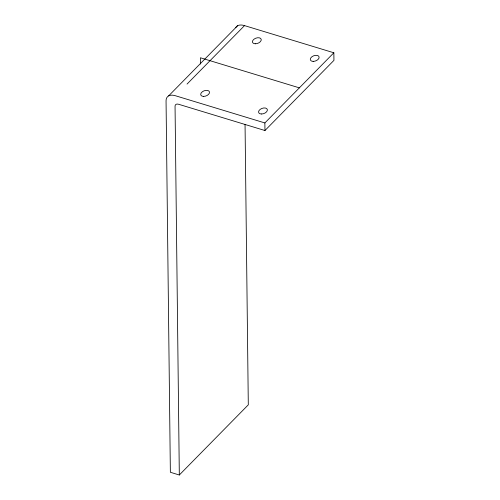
<?xml version="1.0" encoding="UTF-8"?>
<svg xmlns="http://www.w3.org/2000/svg" width="500" height="500" viewBox="0 0 500 500"><rect width="100%" height="100%" fill="white"/><g stroke="black" fill="none" stroke-linecap="round" stroke-linejoin="round"><path stroke-width="0.75" d="M168.625 95.894L237.606 25.725M187.037 84.081L244.525 25.612L333.85 52.775L333.944 60.362L264.962 130.525L178.694 104.294A7.081 3.513 44.5 0 0 175.05 106.294L179.319 475L170.362 472.275L166.056 100.975A18.413 9.131 44.5 0 1 175.544 95.775L264.869 122.938L333.85 52.775M179.319 475L248.3 404.837L245.05 124.4M299.363 87.856L200.456 57.781L200.531 64.025M264.869 122.938L264.962 130.525M235.675 27.725A18.413 9.131 44.5 0 1 244.525 25.612M255.263 43.781A4.6 2.75 -20.3 0 0 261.2 39.3A4.6 2.75 -20.3 0 0 254.044 39.162A4.6 2.75 -20.3 0 0 255.263 43.781M261.4 114A4.6 2.75 -20.3 0 0 267.337 109.525A4.6 2.75 -20.3 0 0 260.181 109.381A4.6 2.75 -20.3 0 0 261.4 114M203.531 96.4A4.6 2.75 -20.3 0 0 209.469 91.925A4.6 2.75 -20.3 0 0 202.312 91.781A4.6 2.75 -20.3 0 0 203.531 96.4M313.137 61.381A4.6 2.75 -20.3 0 0 319.075 56.9A4.6 2.75 -20.3 0 0 311.919 56.756A4.6 2.75 -20.3 0 0 313.137 61.381"/></g></svg>
